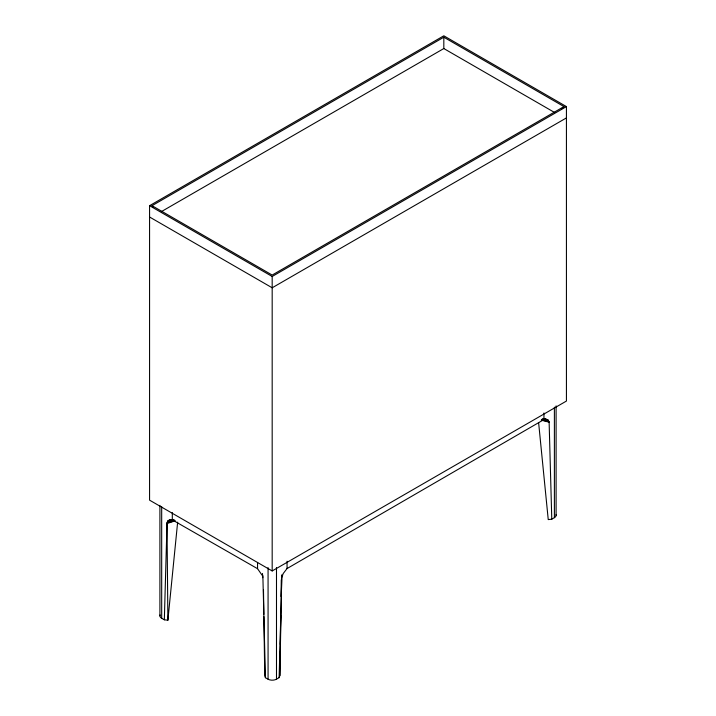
<?xml version="1.0" encoding="UTF-8"?>
<svg xmlns="http://www.w3.org/2000/svg" width="716" height="716" viewBox="0 0 716 716"><rect width="100%" height="100%" fill="white"/><g stroke="black" fill="none" stroke-linecap="round" stroke-linejoin="round"><path stroke-width="1.07" d="M263.882 616.619L264.741 675.662L265.439 677.703L268.07 679.216A5.961 3.437 0 0 0 276.483 679.162L279.133 677.64L279.849 675.591L280.198 652.187M280.314 644.391L280.753 615.42M281.03 596.473L281.281 579.763M279.849 675.591L281.737 575.61M177.649 522.134L167.884 620.208L164.34 619.796L167.034 522.859L168.43 520.425L172.825 519.798M279.133 677.64L281.773 578.313M265.439 677.703L262.861 575.7M262.772 577.696L262.459 573.453M281.818 577.606L283.196 573.561L287.053 568.549L544.706 419.146L547.758 419.809L549.127 422.243L551.776 519.19L548.241 519.592L538.611 422.592M561.774 108.707L563.975 106.586L443.822 37.214L152.025 205.689L153.493 207.103M551.776 519.19L554.39 517.668L554.39 407.207M149.572 205.689L443.822 35.8L566.428 106.586L566.428 401.058L272.178 570.947L149.572 500.162L149.572 205.689L272.178 276.474L566.428 106.586M161.315 211.65L443.822 48.545L554.712 112.564M563.975 106.586L272.178 275.06L152.025 205.689M566.428 117.916L272.178 287.796L149.572 217.011M174.91 520.908L166.998 523.53L167.884 620.208M167.034 522.859L173.934 520.997M167.159 522.25L174.659 520.622M167.365 521.696L174.722 520.46M167.642 521.203L174.802 520.308M168 520.783L174.579 520.21M168.43 520.425L173.675 520.147M543.381 419.173L545.422 419.12M543.945 419.245L542.075 419.272L543.945 419.245L543.945 412.989M543.865 419.209L546.093 419.182M169.495 519.932L172.637 519.932M542.495 419.299L546.711 419.308M170.122 519.798L173.442 519.852M171.169 519.762L173.406 519.816M542.272 419.388L547.266 419.522M170.802 519.744L172.305 519.879L257.554 568.692L262.172 575.351M542.495 419.513L547.758 419.809M542.683 419.674L548.179 420.158M542.379 419.809L548.528 420.587M542.495 420.006L548.805 421.08M541.502 419.988L549.002 421.635M541.242 420.095L549.127 422.243M160.089 614.946A5.961 3.437 0 0 0 161.7 618.266L164.34 619.796M281.818 574.796L281.934 576.854M263.488 589.877L263.846 614.391M556.099 405.891L556.099 515.234M443.822 37.214L443.822 48.545M287.053 561.246L287.053 568.549M276.492 567.591L276.492 679.171M272.178 276.474L272.178 570.947M268.07 567.636L268.07 679.216M257.554 562.436L257.554 568.692M172.305 512.575L172.305 519.879M161.682 506.695L161.682 618.275M159.901 505.38L159.901 615.841M556.037 514.786A5.961 3.437 0 0 1 554.399 517.677"/></g></svg>
